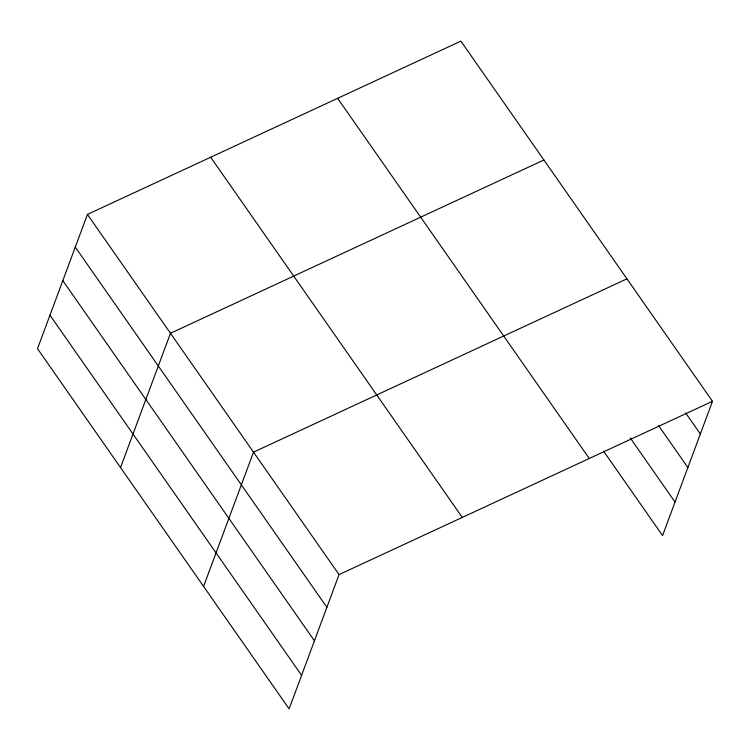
<?xml version="1.0" encoding="UTF-8"?>
<svg xmlns="http://www.w3.org/2000/svg" width="750" height="750" viewBox="0 0 750 750"><rect width="100%" height="100%" fill="white"/><g stroke="black" fill="none" stroke-linecap="round" stroke-linejoin="round"><path stroke-width="1.12" d="M87.431 214.425L37.5 348.694L289.125 708.872L339.056 574.603L712.5 401.306L460.875 41.128L87.431 214.425L339.056 574.603M120.534 467.55L170.475 333.281L543.909 159.984M203.569 586.416L253.509 452.147L626.944 278.841M712.5 401.306L662.569 535.575L603.75 451.388M685.641 412.95L700.341 433.997M658.462 425.428L687.872 467.522M630.253 437.953L675.028 502.059M337.641 98.316L589.266 458.494M210.666 157.238L462.291 517.416M75.272 247.125L326.897 607.303M62.812 280.641L314.438 640.819M49.969 315.178L301.594 675.356"/></g></svg>
